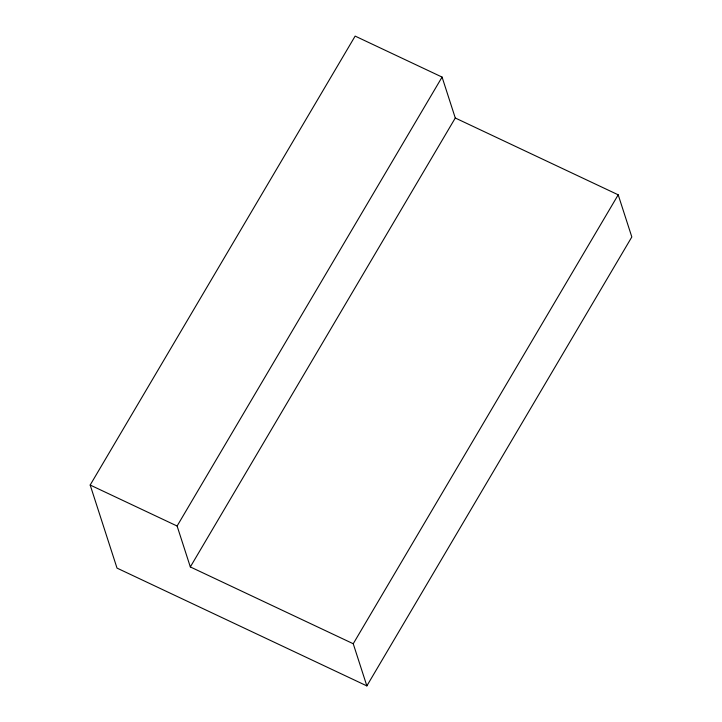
<?xml version="1.0" encoding="UTF-8"?>
<svg xmlns="http://www.w3.org/2000/svg" width="722" height="722" viewBox="0 0 722 722"><rect width="100%" height="100%" fill="white"/><g stroke="black" fill="none" stroke-linecap="round" stroke-linejoin="round"><path stroke-width="1.08" d="M90.178 485.031L355.143 36.1L442.072 77.083L455.284 118.002L618.203 194.814L631.822 236.969L366.857 685.9L117.009 568.097L90.178 485.031L177.107 526.022L190.328 566.932L353.238 643.744L366.857 685.9M177.107 526.022L442.072 77.083M190.328 566.932L455.284 118.002M353.238 643.744L618.203 194.814"/></g></svg>
